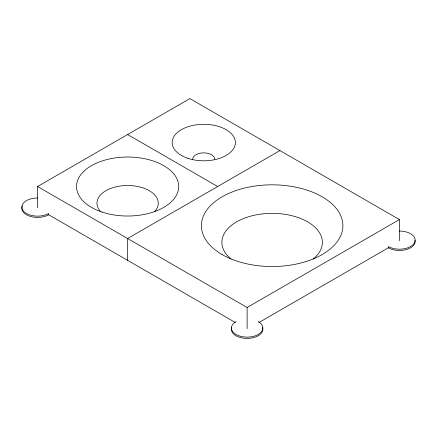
<?xml version="1.0" encoding="UTF-8"?>
<svg xmlns="http://www.w3.org/2000/svg" width="437" height="437" viewBox="0 0 437 437"><rect width="100%" height="100%" fill="white"/><g stroke="black" fill="none" stroke-linecap="round" stroke-linejoin="round"><path stroke-width="0.66" d="M37.571 207.662L37.571 186.523L189.877 98.593L399.429 219.576L399.429 240.716M279.92 150.579L127.62 238.509L127.62 260.332M37.571 186.523L247.124 307.506L399.429 219.576M258.933 322.517L388.804 247.533M127.62 134.536L217.664 186.523M48.163 214.463L235.352 322.533M247.124 307.506L247.124 328.651M48.687 214.764A15.721 9.079 0 0 1 29.711 216.206A15.721 9.079 0 0 1 22.385 205.996M262.544 327.559A15.721 9.079 0 0 1 247.124 338.407A15.721 9.079 0 0 1 231.708 327.559M415.013 240.213A15.721 9.079 0 0 1 406.383 249.543A15.721 9.079 0 0 1 388.313 247.817M258.245 321.627A15.721 9.079 0 0 1 258.245 334.463A15.721 9.079 0 0 1 236.007 334.463A15.721 9.079 0 0 1 236.007 321.627M399.429 231.042A15.721 9.079 0 0 1 413.954 243.589A15.721 9.079 0 0 1 388.313 246.534M48.687 213.48A15.721 9.079 0 0 1 23.046 210.536A15.721 9.079 0 0 1 37.571 197.983M192.712 159.248A11.062 6.386 0 0 1 203.768 152.863A11.062 6.386 0 0 1 214.829 159.248M230.987 258.994A50.233 29 0 0 1 238.749 220.696A50.233 29 0 0 1 305.529 220.696A50.233 29 0 0 1 313.291 258.994M100.586 211.557A30.656 17.698 0 0 1 127.62 185.512A30.656 17.698 0 0 1 154.654 211.557M187.97 158.358A31.601 18.245 0 0 0 235.368 142.56A31.601 18.245 0 0 0 187.97 126.757A31.601 18.245 0 0 0 187.97 158.358M222.111 254.558A70.75 40.849 0 0 0 340.478 236.248A70.75 40.849 0 0 0 253.826 186.222A70.75 40.849 0 0 0 222.111 254.558M102.072 212.071A51.096 29.498 0 0 0 178.717 186.523A51.096 29.498 0 0 0 102.072 160.974A51.096 29.498 0 0 0 102.072 212.071"/></g></svg>
